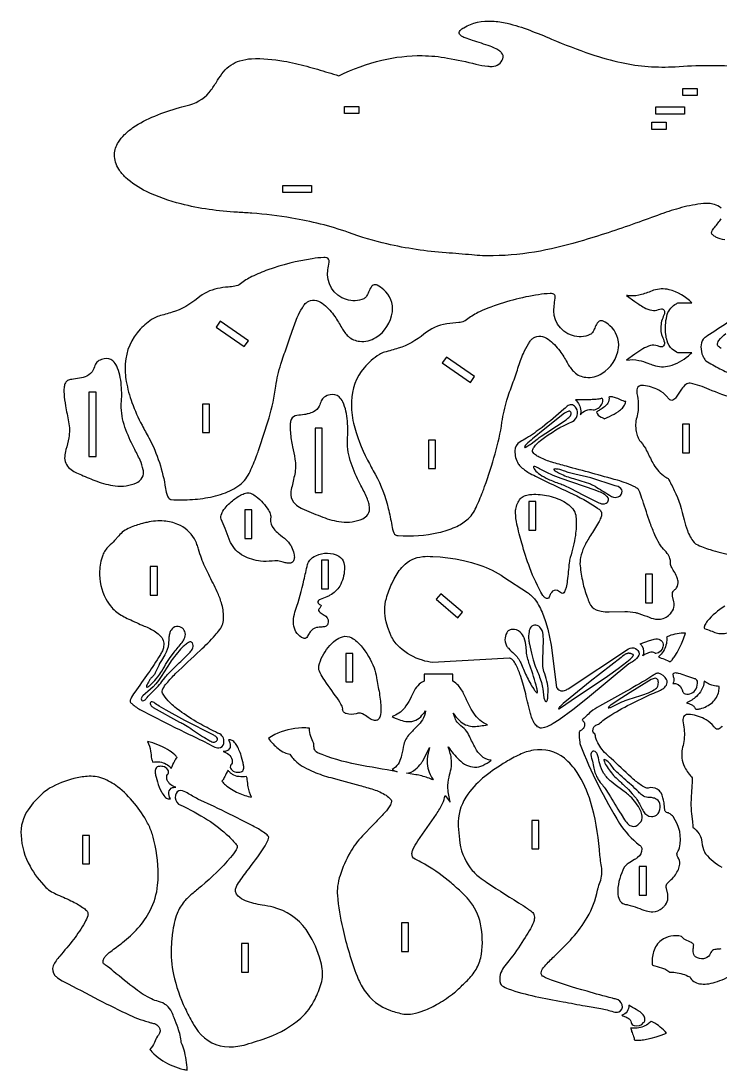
# Model space of a CAD drawing. Extents: x -1625 to 1409, y -1122 to 1412.
# Drawn here: x -1625 to -449, y -1122 to 641 of the extents above; entities that cross this region are included whole.
import ezdxf

# ---------------------------------------------------------------- set-up
doc = ezdxf.new("R2010")
doc.units = 0
doc.header["$MEASUREMENT"] = 0
doc.layers.get('0').update_dxf_attribs({"linetype": 'CONTINUOUS'})

msp = doc.modelspace()

# ---------------------------------------------------------------- linework, layer by layer
for points in [[(-447.6, 326.7, 0.124217), (-458.8, 332.7, 0.045844), (-468.5, 334.6, 0.03225), (-472.3, 334.7, 0.046025), (-509.8, 328.7, 0.024282), (-544, 318.4, 0.002034), (-585.5, 303.3, -0.011865), (-678.7, 272.6, -0.02595), (-751.3, 254.7, -0.041116), (-830.8, 246.6, -0.027392), (-866.9, 248.1, 0.006425), (-910.2, 251.6, -0.036475), (-1009.6, 266.5, -0.03226), (-1074.3, 285.9, 0.042443), (-1169.5, 310, 0.022581), (-1236.7, 318.2, 0.007263), (-1261.2, 319.8, -0.048878), (-1355.9, 333.8, -0.046852), (-1414.1, 354.7, -0.076476), (-1449.2, 378.4, -0.057339), (-1460.8, 392.3, -0.148204), (-1467.8, 416.9, -0.136588), (-1461.2, 437.7, -0.06527), (-1451.1, 450.3, -0.047104), (-1436.8, 462.2, -0.050602), (-1400.2, 481.6, -0.030854), (-1358.8, 495.8, -0.005833), (-1341.2, 500.5, 0.173152), (-1305.2, 525.4, 0.019615), (-1294.6, 541.6, -0.028709), (-1284.6, 555.8, -0.14828), (-1256.8, 574.4, -0.062568), (-1237.3, 577.9, -0.055794), (-1183, 573.9, -0.022927), (-1144.4, 565.2, -0.00608), (-1126.2, 560.1, -0.000652), (-1090.3, 549.4, -0.054496), (-1018.1, 575.5, -0.059248), (-950.3, 583.2, -0.037564), (-907.6, 579.1, -0.019111), (-859.9, 568.7, 0.031811), (-839.9, 565.3, 0.02051), (-832.6, 565, 0.319528), (-814.5, 578, 0.266374), (-816.7, 587.7, 0.067307), (-819.9, 590.8, 0.048719), (-826.1, 594.6, 0.035757), (-835.8, 598.9, 0.008485), (-865.7, 608.5, -0.011395), (-877.9, 612.8, -0.077706), (-886.1, 617.5, -0.233752), (-888.3, 621.9, -0.166477), (-886.7, 625.3, -0.069672), (-880.5, 630.1, -0.145957), (-832.3, 641.1, -0.04794), (-807.6, 637.5, -0.031823), (-769.2, 625.7, -0.010841), (-732.7, 611, 0.016842), (-666.5, 585.6, 0.026706), (-614.8, 571.3, 0.067088), (-524.7, 564.5, -0.032685), (-414, 565.1, -0.04507)], [(-441.3, 273.3, -0.074183), (-456.3, 278.2, -0.043802), (-461.6, 281.7, -0.274695), (-463.4, 286.1, -0.060092), (-463, 287.7, -0.077754), (-458.3, 295, 0.02763), (-447.2, 308.9, 0.092193)], [(-435.9, 135, -0.002371), (-471.7, 111.3, 0.013297), (-476.5, 107.8, 0.084841), (-477.5, 106.7, 0.148206), (-481.5, 93.4, 0.109358), (-478.4, 78.6, -0.01257), (-475, 72.6, 0.085843), (-473.1, 70.3, 0.036842), (-449.7, 56.8, 0.002365), (-424.9, 44.9, -0.017758)], [(-447.6, 91, -0.079079), (-452.8, 95.5, -0.25982), (-453.3, 100.5, -0.079819), (-451.3, 104.3, -0.0556), (-439.5, 115.9, -0.030559)], [(-425, 7, -0.038351), (-467.5, 22.2, 0.054843), (-499.4, 32.3, 0.20455), (-506.9, 30.3, 0.084397), (-514.2, 22.3, -0.009797), (-523.1, 9.1, -0.111572), (-528.5, 4.1, -0.324601), (-534.9, 5.5, -0.032168), (-538.7, 10, 0.10125), (-552.5, 20.8, 0.093321), (-577.9, 28.5, 0.050285), (-583.1, 28.4, 0.332717), (-589.3, 21.1, 0.061128), (-589, 15, -0.02554), (-586.9, -1.7, -0.077396), (-589.5, -24.9, 0.108714), (-590.5, -48.6, 0.030662), (-589.3, -53.4, 0.005618), (-586.1, -61.3, 0.089569), (-582.8, -66, -0.061549), (-572.8, -80.9, 0.001149), (-562.6, -101.4, 0.104939), (-544.4, -122.9, 0.04266), (-536.7, -127.7, -0.018674), (-526.2, -147.7, -0.052984), (-509.6, -197.4, 0.022787), (-504.3, -215, 0.081037), (-493.1, -235, 0.11254), (-489.3, -237.9, 0.051798), (-465.9, -247.2, 0.006146), (-431.1, -256.8, 0.000421)], [(-441.4, -342.3, 0.078884), (-470.8, -367.6, 0.061034), (-475.3, -374.9, 0.20757), (-475.4, -380, -0.051375), (-465.1, -383.5, 0.035339), (-455.6, -387.1, 0.144851), (-437.6, -386.9, -0.064584)], [(-445.5, -543.7, -0.099403), (-450.5, -548.5, -0.318601), (-456.7, -547.9, -0.072566), (-459.7, -544.5, 0.106226), (-472.9, -533.1, 0.093937), (-498.8, -524.5, 0.052461), (-505.5, -524.4, 0.303993), (-511.5, -530.7, 0.07106), (-511.7, -534.8, 0.003072), (-509.8, -548.9, -0.093042), (-511.6, -576.3, 0.111206), (-513, -600.9, 0.090177), (-507.3, -615.7, 0.03349), (-501.4, -624.4, 0.012826), (-496, -630.8, -0.005191), (-498, -665.3, 0.040362), (-497.3, -690.8), (-495.6, -704.5, -0.013848), (-494.9, -713.6, -0.052714), (-484.7, -724.7, -0.115154), (-480.6, -735, 0.034638), (-477.2, -751.2, 0.087014), (-473.5, -758.5, 0.089508), (-446.1, -780.9, 0.007521)], [(-448.2, -918.5, -0.154666), (-451.6, -919, 0.061744), (-458.1, -919.3, 0.243898), (-465, -924.6, -0.042741), (-466.9, -928.7, -0.213098), (-477, -934.9, -0.205078), (-490.5, -931.5, -0.206613), (-494.5, -923, -0.035686), (-494.6, -920.2, -0.018749), (-493.7, -912.8, 0.104793), (-493.8, -910.9, 0.100775), (-495.2, -909.3, 0.067328), (-500.1, -906.5, -0.039797), (-509.5, -901.9, -0.100714), (-514.2, -897.4, 0.220677), (-548.3, -904, 0.16503), (-561.2, -923, 0.090455), (-563.2, -945.1, 0.037936), (-558.9, -946.9, 0.016012), (-544.3, -951.4, -0.085583), (-537, -955, -0.054182), (-534.5, -957.5, -0.054918), (-524.4, -957.9, -0.086615), (-500.4, -965.4, 0.220653), (-483.8, -976.8, 0.078701), (-471.5, -977.3, 0.050032), (-457.3, -974.3, 0.06409), (-427.2, -960.6, 0.047462)]]:
    msp.add_lwpolyline(points, format="xyb")
for points in [[(-488, 515.9), (-512, 515.9), (-512, 527.9), (-488, 527.9)], [(-1056.9, 485.8), (-1080.9, 485.8), (-1080.9, 497.8), (-1056.9, 497.8)], [(-509.3, 485), (-557.3, 485), (-557.3, 497), (-509.3, 497)], [(-539.9, 459), (-563.9, 459), (-563.9, 471), (-539.9, 471)], [(-1136.6, 353), (-1184.6, 353), (-1184.6, 365), (-1136.6, 365)], [(-1242.7, 104), (-1290, 136.8), (-1296.9, 126.9), (-1249.6, 94.1)], [(-862.4, 43.5), (-909.7, 76.3), (-916.5, 66.5), (-869.2, 33.6)], [(-1498.8, 17.3), (-1510.8, 17.3), (-1510.8, -90.7), (-1498.8, -90.7)], [(-1308.1, -2.5), (-1320.1, -2.5), (-1320.1, -50.5), (-1308.1, -50.5)], [(-1118.5, -43.1), (-1130.5, -43.1), (-1130.5, -151.1), (-1118.5, -151.1)], [(-500.7, -36.6), (-512.7, -36.6), (-512.7, -84.6), (-500.7, -84.6)], [(-927.8, -63), (-939.8, -63), (-939.8, -111), (-927.8, -111)], [(-759.1, -166.5), (-771.1, -166.5), (-771.1, -214.5), (-759.1, -214.5)], [(-1236.9, -180.3), (-1248.9, -180.3), (-1248.9, -228.3), (-1236.9, -228.3)], [(-1395.6, -275.7), (-1407.6, -275.7), (-1407.6, -323.7), (-1395.6, -323.7)], [(-1107.7, -265), (-1119.7, -265), (-1119.7, -313), (-1107.7, -313)], [(-574.8, -336.4), (-562.8, -336.4), (-562.8, -288.4), (-574.8, -288.4)], [(-919.2, -321.5), (-926.9, -330.7), (-890.1, -361.6), (-882.4, -352.4)], [(-1066.8, -421.7), (-1078.8, -421.7), (-1078.8, -469.7), (-1066.8, -469.7)], [(-699.9, -501), (-638.8, -460.1), (-620.8, -447.3), (-606.1, -436.1), (-600.7, -431.4), (-598.6, -429.4), (-597.7, -428.5), (-597, -427.7), (-596.3, -426.9), (-596.1, -426.6), (-595.8, -426.2), (-595.6, -425.9), (-595.4, -425.6), (-595.4, -425.4), (-595.3, -425.3), (-595.2, -425.1), (-595.2, -425), (-595.1, -424.9), (-595.1, -424.8), (-595.1, -424.6), (-595.1, -424.6), (-595.1, -424.5), (-595.1, -424.5), (-595.1, -424.4), (-595.1, -424.4), (-595.1, -424.3), (-595.1, -424.2), (-595.1, -424.2), (-595.1, -424.2), (-595.1, -424.1), (-595.1, -424.1), (-595.1, -424), (-595.2, -424), (-595.2, -423.9), (-595.2, -423.9), (-595.2, -423.8), (-595.3, -423.8), (-595.3, -423.8), (-595.3, -423.7), (-595.4, -423.7), (-595.4, -423.7), (-595.4, -423.6), (-595.5, -423.6), (-595.5, -423.6), (-595.6, -423.5), (-595.6, -423.5), (-597.2, -422.8), (-598, -422.5), (-598.7, -422.2), (-599.5, -422), (-600.2, -421.8), (-600.8, -421.7), (-601.5, -421.6), (-602.1, -421.5), (-602.8, -421.5), (-603.4, -421.5), (-604, -421.5), (-604.6, -421.6), (-605.2, -421.7), (-605.8, -421.9), (-606.3, -422.1), (-606.9, -422.3), (-607.5, -422.5), (-608, -422.8), (-608.6, -423.1), (-609.7, -423.7), (-610.8, -424.5), (-613.2, -426.2), (-615.7, -428.3), (-667.9, -469.1), (-701.5, -496.1), (-713.3, -506.1), (-717.1, -509.5), (-718.3, -510.8), (-718.8, -511.3), (-719, -511.5), (-719.1, -511.7), (-720.1, -513), (-720.4, -513.5), (-720.6, -513.9), (-720.7, -514.1), (-720.8, -514.3), (-720.8, -514.4), (-720.8, -514.4), (-720.8, -514.5), (-720.8, -514.5), (-720.8, -514.6), (-720.8, -514.6), (-720.8, -514.6), (-720.8, -514.6), (-720.8, -514.7), (-720.8, -514.7), (-720.8, -514.7), (-720.8, -514.7), (-720.8, -514.7), (-720.8, -514.7), (-720.8, -514.7), (-720.8, -514.7), (-720.8, -514.7), (-720.8, -514.7), (-720.8, -514.8), (-720.8, -514.8), (-720.8, -514.8), (-720.8, -514.8), (-720.8, -514.8), (-720.8, -514.8), (-720.8, -514.8), (-720.8, -514.8), (-720.8, -514.8), (-720.8, -514.8), (-720.8, -514.8), (-720.7, -514.8), (-720.7, -514.8), (-720.7, -514.8), (-720.7, -514.8), (-720.7, -514.8), (-720.7, -514.8), (-720.7, -514.8), (-720.7, -514.8), (-720.7, -514.9), (-720.7, -514.9), (-720.7, -514.9), (-720.6, -514.9), (-720.6, -514.9), (-720.6, -514.9), (-720.6, -514.9), (-720.5, -514.9), (-720.5, -514.9), (-720.4, -514.8), (-720.4, -514.8), (-720.3, -514.8), (-720.2, -514.8), (-720, -514.7), (-719.8, -514.6), (-719.6, -514.5), (-719.2, -514.3), (-718.6, -514), (-717.4, -513.2)], [(-753.9, -702.4), (-765.9, -702.4), (-765.9, -750.4), (-753.9, -750.4)], [(-1509.7, -727.5), (-1521.7, -727.5), (-1521.7, -775.5), (-1509.7, -775.5)], [(-585.2, -828), (-573.2, -828), (-573.2, -780), (-585.2, -780)], [(-985.2, -922.8), (-973.2, -922.8), (-973.2, -874.8), (-985.2, -874.8)], [(-1254.2, -957.4), (-1242.2, -957.4), (-1242.2, -909.4), (-1254.2, -909.4)]]:
    msp.add_lwpolyline(points, close=True)
for points in [[(-1378.9, -157.1, 0.200886), (-1374.4, -162.4, 0.076412), (-1372.4, -162.9, 0.026755), (-1354.2, -163.6, 0.031829), (-1319.3, -161.1, 0.044863), (-1285.1, -153, 0.078024), (-1257.3, -138.3, 0.12708), (-1239.9, -115.9, 0.011734), (-1228.8, -89.7, 0.012041), (-1225.6, -80.8, 0.009974), (-1207.8, -25.5, 0.037518), (-1196.6, 27.5, -0.03828), (-1188, 64.5, -0.018642), (-1178.5, 92.2, 0.01105), (-1169.6, 118.5, -0.021345), (-1160.4, 143.1, -0.032432), (-1151.9, 159.4, -0.016407), (-1148.3, 164.8, -0.075549), (-1145.5, 167.6, -0.031413), (-1141.1, 170.5, -0.190146), (-1128, 171.6, -0.097804), (-1115.8, 164.8, -0.0654), (-1097.3, 144.6, -0.027877), (-1085.6, 125.5, 0.072236), (-1074.7, 111.3, 0.162602), (-1055.5, 102.9, 0.171114), (-1028.4, 109.2, 0.224878), (-1000.4, 152.3, 0.249742), (-1015.1, 189.7, 0.087307), (-1026, 197.2, 0.129506), (-1031.3, 197.7, 0.198523), (-1036.4, 193.9, 0.058323), (-1040.4, 185.6, -0.036337), (-1044.2, 178.3, -0.123285), (-1048.4, 174.6, -0.187919), (-1077.9, 173, -0.376074), (-1108.9, 223.1, 0.010684), (-1107, 235.8, 0.136395), (-1107.7, 241.2, 0.213776), (-1110.8, 243.5, 0.084222), (-1115.7, 243.7, 0.036422), (-1135.4, 241.7, 0.047633), (-1209.8, 223, 0.024408), (-1237, 211.6, 0.054445), (-1256, 199.4, -0.112432), (-1265.5, 195.6, -0.026489), (-1276.4, 194.2, 0.024351), (-1294.7, 191.6, 0.125908), (-1327.8, 175.5, -0.100067), (-1370.9, 151.7, -0.006358), (-1393.3, 145.3, 0.053921), (-1402.4, 141.5, 0.054696), (-1424.5, 123.4, 0.179232), (-1449.7, 65.1, 0.062305), (-1448, 35.3, 0.045775), (-1438.5, -0.2, 0.035532), (-1421.6, -38.2, 0.007187), (-1409.9, -59.5, -0.086118), (-1382.2, -144.5, 0.057519)], [(-991, -223.5, 0.072264), (-922.6, -218.5, 0.047752), (-894.6, -209.3, 0.06489), (-875.1, -197.2, 0.117509), (-859.6, -176.3, 0.011733), (-848.5, -150.1, 0.012041), (-845.3, -141.3, 0.009974), (-827.5, -86, 0.037518), (-816.2, -32.9, -0.03828), (-807.7, 4, -0.018642), (-798.2, 31.7, 0.01105), (-789.2, 58, -0.021345), (-780.1, 82.6, -0.032432), (-771.5, 98.9, -0.016407), (-767.9, 104.4, -0.075549), (-765.1, 107.1, -0.031412), (-760.8, 110, -0.190146), (-747.7, 111.1, -0.097804), (-735.4, 104.3, -0.0654), (-717, 84.1, -0.027877), (-705.2, 65, 0.072236), (-694.3, 50.9, 0.162602), (-675.1, 42.5, 0.171114), (-648, 48.8, 0.224878), (-620.1, 91.8, 0.249742), (-634.7, 129.2, 0.087307), (-645.7, 136.7, 0.129506), (-650.9, 137.2, 0.198523), (-656.1, 133.4, 0.058323), (-660.1, 125.1, -0.036337), (-663.9, 117.8, -0.123285), (-668.1, 114.1, -0.187919), (-697.6, 112.5, -0.376074), (-728.5, 162.6, 0.010686), (-726.6, 175.3, 0.136396), (-727.3, 180.7, 0.213824), (-730.4, 183, 0.083514), (-735.3, 183.2, 0.033908), (-754.4, 181.3, 0.055866), (-839.8, 158.6, 0.018654), (-856.7, 151.1, 0.051091), (-875.8, 138.8, -0.102337), (-884.4, 135.2, -0.032699), (-888.9, 134.5, 0.005922), (-909, 132.2, 0.141126), (-947.4, 115, -0.099822), (-990.6, 91.2, -0.003605), (-1013.5, 84.6, 0.065096), (-1022.4, 80.7, 0.071007), (-1048, 58.5, 0.170934), (-1069.4, 1.7, 0.068485), (-1065.8, -34.6, 0.061559), (-1042.4, -96.6, 0.006901), (-1029.2, -120.6, -0.062354), (-1007.3, -177.9, -0.024925), (-1001.5, -206.6, 0.073836), (-997.8, -219.2, 0.296769)], [(-496.8, 167.6, 0.137943), (-535, 189.7, 0.136391), (-561.1, 188.7, -0.024003), (-581.4, 181.4, -0.085593), (-600.5, 179.2, -0.030999), (-606.4, 180), (-592.9, 170.1), (-586.1, 165.3, 0.015448), (-576.9, 159.8, 0.069506), (-564.2, 155.1, 0.147107), (-552.9, 156.5, -0.043052), (-548, 157.7, -0.27528), (-543.9, 155.6, -0.187502), (-542.6, 151.4, -0.049468), (-543, 149.3, -0.007301), (-546.7, 139.6, 0.124075), (-548.2, 116.8, 0.034634), (-546.8, 111.6, -0.016518), (-542.7, 101.1, -0.346), (-545.9, 93.9, -0.153192), (-548.4, 93.6, -0.060351), (-554.6, 95.4, 0.154572), (-566.3, 95.7, 0.066398), (-579.3, 90.1), (-586.1, 85.9), (-592.9, 81.2), (-606.4, 71.3, -0.107399), (-585.8, 70.8, -0.034372), (-570.6, 66.2, 0.005505), (-561.1, 62.6, 0.144527), (-534.3, 61.8, 0.114737), (-502.5, 78.6, 0.021255), (-497, 83.6), (-520.1, 83.6, -0.057293), (-529.6, 89.8, -0.143922), (-538.3, 103.6, -0.051345), (-540.5, 114.6, -0.080462), (-538.9, 145.3, -0.199468), (-525.2, 164.6, -0.022347), (-520.1, 167.6)], [(-1485.4, 73.7, 0.086175), (-1494.2, 70.4, 0.128122), (-1499.7, 64.3, 0.017154), (-1503.6, 55.2, -0.183706), (-1514.5, 44.5, -0.066052), (-1526.8, 40.7, -0.02012), (-1539.9, 39, 0.104146), (-1546.8, 36.9, 0.16671), (-1551.2, 31.3, 0.077125), (-1552.7, 25, 0.046198), (-1552.8, 14.6, 0.026648), (-1550.3, -5.8, 0.004674), (-1545, -32.6, -0.095938), (-1544.9, -59.4, -0.016064), (-1549.6, -79.2, 0.026209), (-1551.6, -90.5, 0.25073), (-1543.1, -111, 0.063427), (-1534.1, -117, 0.031097), (-1523.6, -121.7, 0.009381), (-1497.7, -132.2, 0.055542), (-1466.6, -140.2, 0.135515), (-1430.7, -134.7, 0.107648), (-1423, -128.9, 0.194451), (-1419.1, -116.2, 0.035847), (-1419.5, -113.1, 0.053142), (-1424.8, -96.9, 0.015176), (-1435, -76.5, -0.034074), (-1450.3, -41.3, -0.088951), (-1456.4, -3.6), (-1455.8, 12.1, 0.055594), (-1458.9, 46.1, 0.055039), (-1464.2, 61.4, 0.081176), (-1470.5, 69.9, 0.24415)], [(-1105, 13.2, 0.11908), (-1115.3, 8.8, 0.11877), (-1120, 2.6, -0.010392), (-1123.7, -6.1, -0.158663), (-1133.1, -15.4, -0.065007), (-1141.9, -18.8, -0.024484), (-1148.5, -20.2, -0.010639), (-1161.1, -21.7, 0.269258), (-1170.6, -28.6, 0.085131), (-1172.3, -35.3, 0.051236), (-1172.1, -50.1, 0.025356), (-1168.4, -74.3, -0.005611), (-1164.4, -94.9, -0.09439), (-1164.7, -120.5, -0.008807), (-1170, -143.3, 0.068768), (-1171.2, -155.5, 0.193611), (-1163.9, -170.4, 0.068914), (-1154.1, -177.3, 0.021036), (-1148.7, -179.9, 0.007217), (-1117.5, -192.6, 0.054627), (-1086.3, -200.6, 0.13562), (-1050.3, -195.2, 0.134255), (-1041.6, -188, 0.1846), (-1038.9, -175.1, 0.04074), (-1040.8, -167, 0.031872), (-1044.4, -157.4, 0.015176), (-1054.6, -137, -0.034073), (-1070, -101.8, -0.08895), (-1076, -64.1), (-1075.4, -48.4, 0.055589), (-1078.5, -14.4, 0.055092), (-1083.8, 1, 0.081119), (-1090.1, 9.4, 0.244052)], [(-684.1, -20.4, -0.100406), (-674.9, -13.1, -0.189257), (-662.6, -12.4, 0.105448), (-658.7, -11.6, 0.246141), (-646.3, 1.8, 0.247983), (-648, 7.5, -0.083706), (-653.1, 5.9, -0.032798), (-662, 5, -0.01493), (-671.1, 4.7), (-692.5, 4.8, -0.184184), (-683.5, -13.8, -0.079941)], [(-657, -15.9, 0.227683), (-649.2, -24.5, -0.07172), (-644.1, -27.3), (-635, -23.2, 0.041486), (-620.3, -14.8, 0.036401), (-613.6, -9.2, 0.093757), (-608.8, -2.3, 0.07834), (-607.9, 1.5, -0.061288), (-612.2, 2.7, -0.013452), (-621.4, 6.6, 0.037177), (-629, 9.1, 0.075458), (-634.6, 9.5, 0.040778), (-636.3, 9.2, -0.202989), (-638.1, -0.9, -0.081375), (-643.7, -7.1, -0.03842), (-651.3, -12.4, 0.021357)], [(-532.9, -354.9, 0.137323), (-526.9, -344.1, 0.098673), (-527, -334.8), (-529.1, -325.6, -0.173265), (-528.3, -317.5, -0.070371), (-526.7, -315.4, 0.059497), (-522.4, -311.2, 0.205654), (-520, -300.2, 0.067934), (-522.1, -292.9, 0.036633), (-526.9, -283.5, -0.018786), (-531.5, -275.5, -0.118597), (-532.8, -268.9, 0.084204), (-533.6, -261.9, 0.072012), (-538.2, -253.6, 0.025323), (-546.4, -243.8, -0.045066), (-550.9, -237.5, -0.032822), (-559, -222.1, -0.019656), (-566.7, -202.6, -0.009405), (-579.4, -164.6, 0.010412), (-584.5, -150.4, 0.058026), (-586.7, -146.3, 0.089479), (-591.7, -142.4, 0.042362), (-606.5, -135.7, 0.018038), (-622, -130.7, 0.005141), (-707.8, -107.2, -0.005268), (-732.2, -100.3, -0.033686), (-751.8, -92.6, -0.019735), (-758.3, -89.1, -0.092633), (-763.9, -83.9, -0.233453), (-764.5, -80, -0.100763), (-762.2, -75, -0.073914), (-751.1, -63.7, -0.061878), (-697.5, -31.8, 0.414856), (-691.1, -9.3, 0.181331), (-697.6, -4.1, 0.177887), (-704.6, -4.9, 0.016263), (-711.8, -10.9, -0.016743), (-748.7, -41.8, -0.023858), (-775, -60, -0.004986), (-785.5, -66.1, 0.264328), (-794.5, -81.4, 0.138882), (-788.7, -102.8, 0.06975), (-783.7, -108.7, 0.053745), (-768.7, -119.1, 0.014856), (-756.5, -125.4, 0.010951), (-702.6, -151, -0.043531), (-655.5, -177.4, -0.051754), (-650.5, -181.7, -0.205911), (-648.5, -187.5, -0.081675), (-649.8, -193.5, -0.038406), (-653.8, -201.8, -0.010733), (-667.4, -223.6, 0.029265), (-678, -242.7, 0.054829), (-683.9, -260.2, 0.070328), (-684.7, -274.4, 0.017245), (-680.2, -302.2, 0.039657), (-672.8, -326.9, 0.015223), (-669, -337.2, 0.191715), (-657.8, -348.2, 0.067685), (-649.4, -350.7, 0.045711), (-636, -351.8), (-609.5, -351.1, -0.055827), (-591.7, -352.9, -0.022969), (-585.9, -354.6, -0.009323), (-568.3, -361, 0.069327), (-554.6, -364.3, 0.202077), (-536.1, -358, 0.030357)], [(-757, -61.4, -0.017285), (-750.4, -56.6), (-742.3, -51.2), (-724.2, -39.6), (-708.4, -29, 0.03608), (-702.1, -23.7, 0.231357), (-699.9, -17.1, 0.401062), (-703.4, -14.7, 0.127949), (-708.9, -16.7, 0.026959), (-710.9, -18.1), (-744.1, -44.1), (-764.6, -60.9, 0.019839), (-775, -70.2, 0.046357), (-777.5, -73.4, 0.066275), (-778.1, -74.8, 0.27869), (-777.8, -75.3, 0.27869), (-777.2, -75.3, 0.085642), (-774.4, -74.1, 0.028704), (-767.1, -69.2)], [(-637, -162.1, 0.160966), (-639, -158.2, 0.07263), (-643.8, -154.4, 0.045509), (-652.9, -149.9), (-659.5, -147.5), (-716.7, -127.7), (-729.9, -122.4), (-741.5, -117.3), (-750.8, -112.6, 0.010136), (-759.1, -108, 0.15381), (-762.1, -107.5, 0.206077), (-763, -108.2, 0.206077), (-763, -109.3, 0.119758), (-761, -113, 0.073325), (-752.1, -120.9, 0.041086), (-738.4, -128.6, 0.034184), (-719.2, -136.1, -0.028592), (-711.2, -139.3), (-701.3, -144.1), (-678.7, -155.9), (-657.8, -166.4, 0.032902), (-648.6, -170, 0.244386), (-638.9, -168, 0.245288)], [(-615.5, -154.4, 0.381878), (-616.4, -144.2, 0.158869), (-625.9, -140), (-666.4, -126.8), (-693.3, -120.6), (-704.7, -117.4, -0.038469), (-712.5, -114.5, 0.080632), (-725, -111.7, 0.02074), (-727.7, -111.7, 0.126201), (-728.7, -112.2, 0.209531), (-728.9, -112.8, 0.209531), (-728.5, -113.3, 0.069833), (-726.7, -114.7, 0.03583), (-718.8, -119.2, 0.047564), (-695.9, -127.8, -0.001125), (-667.2, -136.9, -0.027963), (-664.3, -138.2), (-659.6, -140.7, -0.005573), (-635.2, -155.8, 0.085995), (-628.3, -159, 0.202634), (-618.5, -157.3, 0.093177)], [(-1170.2, -242.6, -0.049125), (-1166.1, -253.9, -0.06966), (-1165.4, -261.6, -0.154721), (-1167.4, -267, -0.201842), (-1173.3, -270.1, -0.076231), (-1177.7, -269.9, -0.057519), (-1184.1, -268.3, 0.108014), (-1202.9, -266.4, -0.051008), (-1222.1, -266.6, -0.089941), (-1251.1, -257.7, -0.159094), (-1272.5, -235.3, -0.018367), (-1275, -229.9, -0.013394), (-1281.7, -211.9, 0.025648), (-1288.5, -195.8, -0.133357), (-1288.9, -191.4, -0.101937), (-1285.4, -182.5, -0.078666), (-1269.4, -165, -0.058912), (-1253.7, -154.7, -0.060397), (-1245.3, -151.9, -0.158098), (-1237.1, -153.2, -0.051696), (-1229.6, -157.9, -0.093286), (-1208.8, -181, -0.077457), (-1205.3, -189.4, -0.090304), (-1205.4, -195.1, 0.202474), (-1200, -212.3, 0.05362), (-1191.6, -220.4, -0.010867), (-1179.1, -230.8, -0.066223), (-1171.8, -239.6, -0.030922)], [(-737, -327.2, -0.198391), (-739.5, -329.4, -0.209616), (-742.6, -328.7, -0.049029), (-746.3, -325.5, -0.044545), (-747.3, -324.2, -0.046474), (-769.2, -278, -0.021678), (-782.8, -236.3, -0.013911), (-791, -204.4, -0.049434), (-793.3, -185.5, -0.022768), (-793, -179.4, -0.128508), (-785, -161.4, -0.128318), (-778.5, -157, -0.063443), (-769.7, -154.7, -0.079199), (-741.1, -156.2, -0.076104), (-711.8, -166.6, -0.049887), (-701.2, -174.1, -0.094349), (-693.8, -184, -0.085401), (-691.4, -195, -0.054879), (-692.7, -223.3, -0.041241), (-701.2, -260.3, 0.045528), (-703, -269.6, -0.003352), (-706.2, -299.6, -0.032609), (-708.3, -311.1, -0.024583), (-710.1, -316.5, -0.075066), (-712.1, -319.9, -0.349101), (-716.1, -320.5, 0.054713), (-722.9, -316.2, 0.374035), (-732.8, -319.1, 0.047318), (-735.4, -324.1, -0.021706)], [(-1420.9, -203.3, 0.034357), (-1442.2, -210.5, 0.046107), (-1452.7, -216.4, 0.053455), (-1460.7, -223.8), (-1468, -232.1, -0.029878), (-1477.5, -241.5, 0.112674), (-1487.7, -256.5, 0.0904), (-1492.9, -283.5, 0.124838), (-1482.6, -329.8, 0.059256), (-1472.5, -344.5, 0.079318), (-1454.3, -358.6, 0.021476), (-1443.9, -364, 0.001858), (-1418, -375.7, -0.047535), (-1399, -385.2, -0.063131), (-1389.9, -393.1, -0.246516), (-1385.7, -412.2, -0.054808), (-1388.1, -418.8, -0.024578), (-1391.5, -424.9, -0.018419), (-1411.2, -454.9, 0.002014), (-1433.9, -486.8, 0.039638), (-1440.6, -498.2, 0.086903), (-1441.6, -501.9, 0.172314), (-1440.8, -503.9, 0.068726), (-1436.6, -508, 0.0409), (-1420.9, -518.2, 0.005759), (-1385.9, -536.3, 0.005048), (-1315.9, -570.4, -0.015725), (-1301.1, -578.3, 0.125208), (-1292.2, -580.4, 0.331309), (-1284.1, -573.2, 0.310077), (-1290.5, -557.1, 0.0984), (-1294.4, -555.6, -0.044466), (-1298.2, -553.7, -0.010279), (-1326.1, -538.9, -0.027058), (-1358.6, -517.9, -0.039977), (-1377.8, -501.2, -0.060092), (-1387, -488.7, -0.174624), (-1387.6, -484.9, -0.072412), (-1386.4, -481.2, -0.060812), (-1380.2, -472, -0.03148), (-1365, -455.6, -0.006427), (-1323.6, -416.6, 0.02209), (-1298.6, -391.2, 0.0149), (-1290.8, -381.7, 0.157422), (-1284.3, -360.7, 0.077802), (-1288, -336.8, 0.036961), (-1295.2, -318, 0.011408), (-1309.4, -289.3, -0.030383), (-1321.6, -261.8, -0.025276), (-1326.3, -246.2, 0.028785), (-1329.3, -238.4, 0.038808), (-1333.4, -229, 0.161101), (-1361.3, -204.9, 0.08685), (-1384.5, -199.3, 0.073912), (-1413, -201.4, 0.017598)], [(-1112.5, -359.3, -0.338816), (-1109, -372, -0.242259), (-1113.2, -376.3, -0.075638), (-1119.1, -377.3, 0.03999), (-1128, -378.2, 0.184258), (-1138.7, -385.6, 0.044413), (-1142.4, -391.5, -0.035791), (-1144.6, -394.8, -0.321229), (-1150.2, -396.2, -0.258806), (-1166.1, -375.8, -0.073135), (-1166.5, -363.3, -0.049435), (-1163.3, -348.7, 0.030692), (-1149.2, -298.4, -0.002737), (-1143.3, -272.4, -0.113977), (-1139.3, -265.1, -0.111246), (-1129, -257.4, -0.237065), (-1090.5, -258.1, -0.206368), (-1082.1, -269.6, -0.082083), (-1081, -280.5, -0.112916), (-1089.1, -308.7, -0.121597), (-1105.4, -323.9, -0.029838), (-1110.8, -326.5, -0.006407), (-1122.1, -330.9, 0.099709), (-1125, -332.9, 0.237423), (-1125.6, -335.7, 0.266157), (-1121.4, -340.2, -0.217602), (-1120.5, -341.2, -0.217602), (-1120.6, -342.6, -0.071181), (-1123.5, -346.5, 0.077239), (-1124.5, -348.5, 0.125075), (-1124.5, -349.6, 0.170767), (-1121.9, -352.9), (-1115.3, -357.2, -0.036059)], [(-603.5, -413.9, -0.247839), (-591.6, -413.3, -0.25383), (-585.5, -422.3, -0.119809), (-585.9, -424.7, -0.125984), (-594.9, -434.6, -0.036142), (-602.5, -439), (-672, -496.8), (-696.9, -516.4), (-720, -533.1), (-730.2, -539.5, -0.051843), (-744.4, -546.4, -0.06534), (-749.7, -547.3, -0.161111), (-756.1, -544.9, -0.107918), (-761.7, -538.7, -0.047254), (-766.2, -529, -0.014945), (-768.8, -520.2, -0.00173), (-777.3, -485.5), (-781.1, -471.7), (-785.2, -458.7, 0.038156), (-792.8, -440.3, 0.049494), (-797.7, -433.1, 0.099062), (-801.6, -430.2, 0.075717), (-803.4, -429.7), (-932.7, -436.7, -0.059257), (-949.9, -433.2, -0.107454), (-988, -411.7, -0.087247), (-1001.9, -393.7, -0.027978), (-1004.2, -388.4), (-1007.9, -378.1), (-1010.7, -368.5, -0.139063), (-1010.6, -329.1, -0.042858), (-1001.6, -304.8), (-997.5, -296.4, -0.070346), (-982.4, -274.9, -0.177916), (-949.4, -259, -0.042195), (-932.4, -258.7), (-920.2, -259.6), (-894.4, -262.9), (-880.9, -265.5), (-867.2, -268.8), (-853.4, -273.1, -0.066472), (-812.9, -293.5), (-773.4, -319.1, -0.088207), (-760.2, -331.8, -0.06549), (-747.3, -355.6, -0.018452), (-742.9, -368), (-739.1, -381.1), (-736, -394.5), (-733.5, -408), (-724.2, -478.9, 0.109935), (-719.2, -483.6, 0.206524), (-711.2, -484.1, 0.070782), (-704.7, -481.1)], [(-1353.3, -379.5, 0.220582), (-1363.7, -376.5, 0.220582), (-1372.8, -382.6, 0.076869), (-1375, -387.6, 0.040193), (-1376.2, -394.4, 0.006933), (-1377.1, -405.6, -0.106903), (-1383.1, -424), (-1388.9, -433.4), (-1391.9, -438.9, 0.006185), (-1398.3, -452.2, -0.031519), (-1400.8, -456.9, -0.064938), (-1404.7, -461.4, 0.034461), (-1408.2, -465.7, 0.048078), (-1413.1, -474, 0.099319), (-1414.1, -477.3, 0.302152), (-1413.7, -478.2, 0.302152), (-1412.7, -478.2, 0.073932), (-1410.2, -476.8, 0.032974), (-1405.6, -473, 0.040174), (-1395.1, -461.2, 0.025637), (-1388.2, -451.3, 0.002894), (-1379.9, -436.8), (-1375.6, -430.2), (-1367.3, -419.4, 0.007921), (-1354.2, -403.2, 0.045852), (-1350.5, -397.4, 0.166064), (-1348.9, -387, 0.161908)], [(-802.2, -382.1, 0.159589), (-806.6, -384.9, 0.143805), (-810.8, -395.5, 0.162813), (-808.4, -409, 0.05086), (-805.2, -413.1, 0.01829), (-795.5, -422.3, -0.101525), (-784.6, -437.7, 0.005634), (-775.1, -459.1, 0.036091), (-762.8, -481.3, 0.012838), (-759.1, -486.5, 0.133535), (-757.3, -487.8, 0.353228), (-756.7, -487.5, 0.100847), (-756.5, -486.8, 0.053732), (-757.4, -479.9, 0.022882), (-769.3, -441.6, -0.046664), (-774.6, -421.3, -0.025183), (-775.4, -410.9, 0.060965), (-778.9, -395.7, 0.109069), (-785.6, -385.8, 0.208387), (-798.6, -381.5, 0.039093)], [(-770, -406.1), (-766.6, -421.1), (-763.6, -432.3), (-760, -443, -0.006595), (-751.8, -464.2), (-749.7, -470.8, -0.02971), (-747.4, -481.4), (-745.6, -496.3, 0.113827), (-743.5, -501.7, 0.239695), (-742.2, -502.4, 0.239695), (-740.8, -501.8, 0.113272), (-739.2, -497.1, 0.027645), (-738.8, -493.2), (-738.5, -484.9, 0.065154), (-740.6, -468.1, 0.025745), (-745.5, -452.2, -0.059292), (-747.4, -441, -0.018807), (-747.6, -434.1, 0.004276), (-746.4, -400.7, 0.052916), (-747.6, -386.7, 0.092919), (-750.5, -379.6, 0.195249), (-759.2, -374, 0.283974), (-767.4, -377.7, 0.106316), (-770.6, -385, 0.08611), (-771.1, -399.6, 0.026517)], [(-539.2, -394.3, -0.085032), (-539.1, -402, -0.137537), (-548.2, -423.1, -0.06306), (-552.9, -427.3, 0.053782), (-548.2, -429.6, -0.022908), (-537.6, -433.5, -0.067687), (-533.6, -436, 0.073276), (-529.8, -432.5, 0.031579), (-525.1, -426.1), (-521.6, -420.4), (-517.9, -413.6), (-514.3, -405.8), (-510.7, -397), (-507.3, -387.4, 0.094514), (-535.4, -392.4, 0.038183)], [(-1356.6, -414.6, 0.018458), (-1366.9, -426.7, 0.019926), (-1374.4, -437), (-1389.2, -460.5, -0.036411), (-1398.5, -473), (-1403, -477.7), (-1407.2, -481.7), (-1420.2, -492.9, 0.171816), (-1422.8, -497.9, 0.300361), (-1421.7, -500.9, 0.245718), (-1418.8, -500.9, 0.121854), (-1414.5, -497.5, -0.029427), (-1407.7, -490, 0.009365), (-1396.7, -479, 0.02331), (-1388, -469.1), (-1383.3, -462.8, -0.02782), (-1377.5, -455.8), (-1370.5, -448.5, 0.001221), (-1347.7, -426.9), (-1341.6, -420.7, 0.042352), (-1337.4, -415.3, 0.178882), (-1335.6, -408.4, 0.145073), (-1336.8, -403.9, 0.31827), (-1340.9, -402.4, 0.09456), (-1345.2, -404.3, 0.046766), (-1350.9, -408.8, 0.021838)], [(-1026.6, -534, -0.182297), (-1034.3, -533.5, -0.058405), (-1041.3, -529.4, 0.040366), (-1050.6, -523.4, 0.15103), (-1058.3, -522.2, 0.053773), (-1061.3, -523, -0.16086), (-1078.1, -522.9, -0.11046), (-1082.6, -520.1, -0.250521), (-1083.9, -514.8, 0.12641), (-1085, -510.6, 0.046331), (-1093.6, -496.5, -0.012565), (-1116.7, -463.2, -0.021772), (-1123.3, -451.5, -0.14709), (-1124, -442.5, -0.071193), (-1118.1, -426.5, -0.106611), (-1096, -399.5, -0.084898), (-1084.4, -393.6, -0.207547), (-1068.6, -395.7, -0.08451), (-1053.2, -409, -0.08004), (-1031.2, -446, -0.055583), (-1027, -462.7, -0.002505), (-1022.4, -488.4, -0.029919), (-1019.8, -515, -0.05911), (-1021.1, -527.1, -0.166438), (-1024.8, -533.1, -0.078491)], [(-578.9, -425.5, 0.268734), (-579.7, -410.2, 0.067995), (-583.8, -405.3), (-567.9, -399.9, -0.029179), (-559.9, -397.7, -0.082045), (-554.5, -397.3, -0.207215), (-546.7, -401.9, -0.206694), (-545.4, -410.7, -0.322961), (-557.2, -421.8, -0.134113), (-558.5, -421.3, 0.213996), (-568.1, -420.1, 0.054841), (-573.4, -422.2, 0.031515)], [(-911.9, -660.5), (-903.2, -671.5, -0.047466), (-906.9, -648.4, -0.069507), (-905.2, -629.5, 0.004696), (-901.8, -615.6, 0.090947), (-901.4, -597.6, 0.038542), (-903.7, -587.5, 0.018074), (-906.7, -578.9, 0.041361), (-888.3, -600.4, 0.067443), (-875.6, -609.5, 0.228131), (-848.5, -609.9, 0.068525), (-834.1, -601.1, -0.184871), (-851.3, -593.5, -0.072982), (-860.7, -581.1, -0.014603), (-870.8, -560.8, 0.05923), (-877.4, -550, 0.047501), (-879.8, -547.7, -0.031621), (-890, -539.1, -0.119704), (-895.1, -530.7, -0.028353), (-896.3, -526.3, 0.055356), (-898, -522.3, 0.071376), (-885.2, -536.8, 0.177098), (-863.3, -544.4, 0.038151), (-852.3, -543.5, -0.009878), (-840.4, -541.9, -0.142485), (-863.7, -522.1, -0.035382), (-871.4, -508.8, -0.005435), (-879.6, -491.1, 0.068287), (-889.4, -475.8, 0.081012), (-898.8, -468.4), (-898.8, -456.4), (-946.8, -456.4), (-946.8, -468.4, 0.107476), (-955.3, -473.5, 0.079915), (-963.7, -484.4, 0.014157), (-970.8, -498.3, -0.03785), (-980.2, -513.5, -0.15392), (-1001, -527.9, 0.08373), (-977.9, -536, 0.238411), (-952.8, -528.1, 0.033422), (-944.7, -518.2, -0.123904), (-949.8, -533.3, -0.052927), (-958.6, -543.9, 0.018995), (-971.6, -557.3, 0.043715), (-977.8, -565.7, 0.068535), (-981.1, -574.5, -0.001657), (-985, -592.7, -0.044438), (-989.2, -604.9, -0.117009), (-997.4, -614.7, -0.043207), (-1000.8, -616.7, 0.029412), (-992.6, -620.6, -0.001132), (-1060, -608.4, -0.051375), (-1126.6, -588.6, -0.216637), (-1131.8, -581.8, -0.058203), (-1132.5, -574, 0.119445), (-1132.8, -572.7, 0.144759), (-1133.3, -572.2, 0.020149), (-1137.4, -561.5, -0.092243), (-1139.8, -547.5, 0.053034), (-1152.7, -546.8, 0.101228), (-1198.4, -558.1, 0.052085), (-1208.9, -564.8, 0.062603), (-1192.5, -581.6, 0.050072), (-1181.8, -588.3, 0.062371), (-1173.2, -591.1, 0.045274), (-1161.4, -604.5, 0.069281), (-1148.8, -613, 0.011795), (-1132.6, -620.7, 0.032486), (-1104.2, -630.5, 0.002835), (-1055.2, -643.5, -0.010992), (-1032.4, -650.3, -0.05829), (-1011.1, -660.1, -0.061287), (-1003.4, -666.5, -0.253414), (-1002.4, -672.5, -0.083193), (-1005.8, -679.7, -0.045078), (-1015.7, -692, 0.003996), (-1032, -709.1), (-1050.8, -728.5, 0.066492), (-1071.5, -756.4, 0.047324), (-1088.5, -794.7, 0.0399), (-1092.6, -812.8, 0.055947), (-1093, -828.5, 0.033127), (-1084, -884, 0.036493), (-1059.8, -964.2, 0.050884), (-1047.9, -987.6, 0.161788), (-1003.8, -1021.8, 0.04642), (-981, -1027.8, 0.081587), (-966.4, -1027.5, 0.051306), (-947.6, -1022, 0.041329), (-923.1, -1010.1, 0.039477), (-896.1, -991.8, 0.020024), (-889.3, -985.7, 0.008726), (-872.2, -969.1, 0.066318), (-858.2, -950.2, 0.084457), (-850.8, -927.2, 0.088356), (-852, -876.4, 0.122151), (-872, -835.8, 0.037722), (-883.1, -824.1, 0.008531), (-901.8, -807.3, 0.039747), (-943.4, -777.5, 0.016859), (-962.3, -767.4, -0.316088), (-967.5, -758, -0.080896), (-966, -751.7, -0.055309), (-957.8, -736.8, 0.002302), (-926.3, -691.6, 0.037267), (-916, -674, 0.065658)], [(-543.3, -846.6, 0.137455), (-537.3, -835.8, 0.098507), (-537.4, -826.5), (-539.6, -816.9, -0.101695), (-539.4, -810.7, -0.119626), (-537.3, -807.3), (-531.3, -801.8, 0.100999), (-519.4, -784.6, 0.062795), (-517, -775.7, 0.177929), (-520.1, -764.3, -0.109709), (-521.9, -758.8, -0.177848), (-520.5, -754.8, 0.09025), (-517.7, -748.5, 0.222833), (-528.4, -695.9, 0.076908), (-533.4, -691.2, 0.069299), (-539.1, -689, -0.227183), (-541.4, -686.9, -0.076038), (-542.2, -684.1, 0.009042), (-543.4, -672.9, 0.057838), (-548.2, -655.8, 0.053664), (-554.9, -649.9, 0.205454), (-570, -647.9, -0.114219), (-572.7, -647.9, -0.055671), (-575.3, -647.1, -0.038965), (-583.5, -642.1, -0.033227), (-599, -629.7, -0.006541), (-632.3, -598.4, -0.016003), (-643.5, -588, -0.099884), (-657.6, -565.7, -0.048568), (-659.3, -558.7, 0.231244), (-661.5, -555.7, -0.252126), (-663.2, -552.2, -0.076509), (-662.3, -546.6, -0.166345), (-659.4, -543.2, -0.038194), (-653.9, -540.5, 0.084282), (-650.9, -538.5, -0.043993), (-641.8, -531.1, -0.032949), (-604.7, -509.3, -0.012907), (-567.7, -491.4, -0.009528), (-553.9, -485.5, 0.02886), (-545.6, -481.2, 0.104258), (-539.5, -475, 0.270854), (-539.4, -465.7, 0.213898), (-552.9, -455.1, 0.198095), (-558.5, -456.4, -0.02385), (-563.8, -459.9, -0.010079), (-606.5, -485.1), (-652, -510.2, 0.039102), (-666.5, -519.8, 0.027309), (-674.9, -527.6, 0.017892), (-680.8, -533, 0.286044), (-680.9, -533.8, 0.061549), (-679, -535.9, -0.198461), (-677.2, -542.4, -0.116029), (-678.8, -547.6, -0.133519), (-683.7, -551.1, 0.223893), (-685.9, -553.3, 0.118069), (-686, -554.7, 0.025292), (-685.9, -566.2), (-685.2, -571.2, 0.08293), (-684.8, -574.6, 0.045036), (-618.3, -707.4, 0.084451), (-584.7, -743.8, -0.114782), (-581.3, -748.1, -0.070709), (-580.7, -750.2, -0.234823), (-587.9, -764.8, -0.042515), (-593, -768.3, 0.007958), (-603.8, -774.6, 0.107089), (-610.4, -781.2, 0.109067), (-621.4, -820.3, 0.082183), (-619.8, -833.2, 0.198323), (-612.6, -842.1, 0.056769), (-609.8, -843.2, 0.014583), (-604.4, -844.1, -0.041081), (-588, -849.2, 0.020443), (-573.7, -854.4, 0.07527), (-562.2, -856, 0.172513), (-546.6, -849.7, 0.030386)], [(-528.6, -472, -0.330031), (-514.1, -480.6, -0.048828), (-512.3, -485.8, 0.232246), (-508, -489.5, 0.352994), (-489.7, -481.2, 0.172106), (-487.5, -468.5, 0.201648), (-489.9, -464.8, 0.113575), (-491.5, -464.4, -0.029143), (-493.4, -463.9, -0.010848), (-506.9, -459.1, 0.02205), (-519.1, -455.3, 0.076776), (-526.1, -454.6, 0.294442), (-528.5, -456.5, 0.116756), (-528.5, -457.6, 0.00889), (-527.2, -463.3, -0.186113)], [(-614.5, -503.2, -0.021469), (-607.3, -500.4, -0.003779), (-578.9, -491.2), (-569.8, -487.8, 0.03832), (-560.4, -483.1, 0.08103), (-555.2, -478.7, 0.129698), (-553.5, -474.5, 0.130313), (-553.6, -466.7, 0.336896), (-558.6, -463.5, 0.117059), (-565.1, -465.6), (-600.5, -487.1), (-622.4, -501.2, 0.008833), (-632.2, -507.9, 0.054777), (-636.7, -511.9, -0.028447), (-637.5, -512.9, 0.332159), (-637.4, -513.3, 0.200727), (-636.5, -513.3, 0.037167), (-633.8, -512.3)], [(-505.9, -504.7, -0.032605), (-497.7, -507.7, -0.079046), (-493.5, -510.3, -0.115864), (-492.3, -512.2, 0.109667), (-491.2, -514.4, 0.217585), (-488.3, -515.5, 0.068911), (-482.8, -514.7, 0.118723), (-462.2, -503.9, 0.166616), (-451.4, -485.5, 0.061984), (-450.9, -477.1, -0.051723), (-460.9, -475.8, -0.053487), (-468.5, -472.9, -0.028767), (-476.2, -468.4, -0.135275), (-480.3, -483.1, -0.077363), (-489.1, -494, -0.088053)], [(-1358.3, -537, -0.024327), (-1351.3, -540.7), (-1343, -545.8, 0.005344), (-1316.7, -563.2), (-1309.2, -567.6, 0.045224), (-1302.4, -570.7, 0.100089), (-1299.8, -570.9, 0.145825), (-1295.6, -568.3, 0.37418), (-1295.6, -563.2, 0.109961), (-1300.9, -559.2), (-1349.4, -534.2), (-1381.1, -517.1), (-1393, -510.1, -0.038183), (-1401.4, -504.2, 0.108495), (-1404.3, -502.9, 0.296915), (-1407.4, -504.1, 0.188327), (-1407.8, -506.1, 0.190847), (-1405.1, -510.9, 0.048401), (-1403.1, -512.4)], [(-1372.5, -614.9, 0.01072), (-1366.6, -602.3, -0.06643), (-1362.7, -596.5, 0.080819), (-1366.2, -592.3, 0.053033), (-1378.9, -583.1, 0.077448), (-1412.4, -569.7, -0.072796), (-1407.3, -585.8, -0.005476), (-1405.5, -598.6, 0.10903), (-1403.4, -604.4, -0.171185), (-1380.9, -607.6, -0.107511)], [(-1285.1, -586.8, -0.286728), (-1270, -600.6, -0.130011), (-1270.1, -606.2, -0.098566), (-1272, -609.2, 0.323581), (-1271.8, -616.2, 0.203071), (-1263.2, -621.2, 0.100508), (-1255, -620.9, 0.285967), (-1250.8, -616, 0.108038), (-1250.8, -610.3, 0.019309), (-1252, -603.9), (-1254.1, -595.9, 0.057407), (-1261.9, -576.7, 0.065785), (-1267.3, -569.8, 0.139826), (-1273, -566.8, 0.093525), (-1276, -566.9, -0.115938), (-1273.1, -577.2, -0.31131), (-1279, -585.5, -0.078326)], [(-931.7, -634.4, 0.03435), (-950.9, -627.6, 0.021891), (-961.2, -625.5), (-976.9, -623.1, 0.153184), (-961.3, -616.5, 0.066511), (-952.2, -606.5, 0.016511), (-949.3, -602.1), (-945.2, -595.1), (-937.9, -580, 0.054704), (-941.8, -599.3, 0.149869), (-935.3, -628.4, 0.019342)], [(-763.2, -858.9, -0.175141), (-761.6, -866.8, -0.06125), (-763.3, -873.8, -0.04072), (-770.4, -888, -0.010585), (-779.7, -902.9, -0.038113), (-804.5, -938.4, 0.007716), (-813.3, -949.8, 0.075452), (-818.9, -961.3, 0.147376), (-818.6, -977, 0.157413), (-815.9, -980.2, 0.069135), (-805.6, -985.5, 0.02964), (-760, -998.1, 0.010077), (-713.4, -1007.2, -0.002364), (-676, -1014.3, -0.002207), (-649.9, -1018.7, -0.026505), (-628.6, -1023.9, 0.138766), (-619.8, -1024.1, 0.409814), (-613.8, -1012.5, 0.262087), (-624.2, -1002.6, -0.010463), (-630.4, -1001.4, -0.010519), (-672.9, -989.6, -0.029807), (-741.4, -967.4, -0.061496), (-747.7, -964, -0.321744), (-749.9, -956.2, -0.069025), (-747.9, -952.1, -0.041358), (-740.2, -942.6, -0.014831), (-724.6, -927.4, 0.01675), (-697.8, -899.9, 0.048124), (-672.6, -865.6, 0.084417), (-655.3, -819.4, -0.032697), (-653.9, -814.4, 0.005875), (-650.1, -802.7, 0.131584), (-649.2, -776.8, -0.021792), (-652.2, -751.4, 0.054722), (-667.1, -670.6, 0.070305), (-689.6, -621.7, 0.071767), (-711.1, -597.9, 0.213378), (-763.2, -584.5, 0.070055), (-786.7, -591.9, 0.033093), (-809.7, -604.2, 0.031879), (-844.7, -628.3, 0.064086), (-873.4, -658.1, 0.147799), (-889.9, -704.5, 0.023063), (-889.8, -711.8, 0.005568), (-887.8, -734.2, 0.132774), (-869.5, -782.2, 0.069027), (-854.1, -797.7, 0.023339), (-841.3, -806.9, 0.006209), (-780.6, -845.5, -0.032774), (-765.9, -856, -0.064877)], [(-584.2, -706.6, 0.235944), (-580.2, -695.1, 0.083468), (-583.1, -685.7, 0.093088), (-600.5, -662.1, 0.018235), (-606.7, -656.8), (-613, -651.9), (-625.8, -642.4), (-632.2, -637.2, -0.073003), (-644.7, -623.4, -0.085522), (-651.7, -607.1, 0.015159), (-654.7, -593.6, 0.119772), (-657.7, -588.1, 0.159128), (-661.4, -586.1, 0.388911), (-666.1, -589.6, 0.134735), (-666, -595.5, 0.014187), (-664.7, -599.7, -0.025035), (-662.2, -611.8, 0.084417), (-655.7, -631, 0.056552), (-648.8, -640.8, -0.027482), (-642.8, -648.5), (-636.3, -658.4, 0.001829), (-615.9, -692), (-609.8, -701.3, 0.045346), (-603.5, -709.2, 0.051556), (-601.1, -711, 0.132343), (-592.6, -712.3, 0.169722), (-586.3, -708.8, 0.013258)], [(-1364.6, -646.3, -0.26094), (-1379.1, -634.6, -0.162627), (-1379.7, -627.1, -0.10936), (-1377.7, -623.8, 0.312829), (-1377.9, -617.3, 0.195556), (-1386.4, -611.8, 0.108509), (-1394.4, -611.9, 0.289447), (-1399.1, -616.7, 0.124267), (-1399.3, -623.2, 0.019551), (-1398, -629.6), (-1395.7, -637.7, 0.046834), (-1388.8, -654.6, 0.070657), (-1383.1, -662.6, 0.139763), (-1377.7, -666.1, 0.132692), (-1373.9, -666, -0.169224), (-1376.6, -655, -0.294305), (-1370.1, -647.3, -0.073764)], [(-556.2, -693.4, 0.139086), (-551.5, -687.2, 0.182874), (-550.5, -673.9, 0.21479), (-558, -665.9, 0.085626), (-564.4, -664.1), (-570.6, -663.7, -0.145055), (-580.5, -659.9, -0.045225), (-586.5, -654.5, 0.01723), (-598.7, -642.8, -0.005373), (-623.1, -621, -0.03898), (-628.5, -615.3, 0.097401), (-641.5, -601, 0.107389), (-644, -599.9, 0.524549), (-644.8, -601.1, 0.073738), (-643.9, -603.8, 0.047097), (-639.2, -612.5, 0.053407), (-624.1, -631, 0.005954), (-610.9, -643.1), (-603.3, -650.6), (-596.9, -657.5), (-591.6, -663.6, -0.046088), (-587.1, -670.5, 0.00865), (-578.2, -687.4, 0.241266), (-564.8, -695.9, 0.169121)], [(-1573.8, -822.3, 0.013435), (-1563.6, -827.3, -0.012729), (-1538, -838.9, -0.033917), (-1519.3, -850, -0.054786), (-1514, -855.1, -0.066137), (-1512.7, -857.4, -0.143259), (-1512.9, -862.6, -0.060716), (-1517.9, -874.1, -0.035564), (-1536.9, -902.5, -0.017038), (-1560.1, -930.4, 0.074209), (-1571, -947, 0.289608), (-1568.1, -962.8, 0.054058), (-1563.7, -966.8, 0.03401), (-1553.4, -973.2, -0.002046), (-1494.7, -1003.8, 0.009148), (-1442.2, -1029.7, 0.03987), (-1407, -1042.4, -0.022234), (-1400.8, -1043.9, -0.15565), (-1393.2, -1049.5, -0.326057), (-1393.9, -1063.4, -0.060908), (-1395.7, -1065.1, 0.026908), (-1400.4, -1075.6, -0.092282), (-1408.4, -1087.3, 0.050719), (-1401.6, -1094.9, 0.084432), (-1370, -1114.9, 0.05355), (-1351.4, -1121, 0.021431), (-1345.4, -1121.9, 0.058731), (-1350.9, -1088.3, 0.040143), (-1355.7, -1075.8, 0.058462), (-1357.3, -1063.5, 0.028713), (-1361, -1051.7, -0.003111), (-1367.6, -1034.3, 0.009645), (-1371.3, -1024.7, 0.223051), (-1393.9, -1006.6, -0.057789), (-1405.6, -1002.5, -0.045751), (-1432.5, -985.7, -0.016228), (-1469.3, -956.2, 0.011624), (-1482.8, -945.4, 0.038411), (-1486.4, -943.2, -0.191309), (-1486.2, -936.1, -0.072019), (-1483.4, -931.3, -0.056297), (-1474.3, -922.6, 0.004574), (-1454.4, -907.7, 0.041247), (-1428.4, -883.6, 0.05896), (-1407.9, -854, 0.096731), (-1395.3, -811.1, 0.080532), (-1399.5, -744.7, 0.017702), (-1404.1, -726.1, 0.050723), (-1412.1, -707, 0.104913), (-1462.7, -645.7, 0.0734), (-1487.6, -631.8, 0.111709), (-1513.9, -628.4, 0.047595), (-1536.3, -632.1, 0.068492), (-1577, -648.4, 0.041298), (-1587.7, -656, 0.057304), (-1613.2, -684.4, 0.169315), (-1625, -727.7, 0.116087), (-1610, -779.5, 0.070555), (-1583.3, -814.9, 0.057139)], [(-1277.2, -618.2, 0.027109), (-1282.4, -628.8, -0.057536), (-1285.9, -634.9, -0.040877), (-1287.2, -636.4, 0.056264), (-1281.1, -642.7, 0.070346), (-1260, -656, 0.055325), (-1237.3, -663.4, -0.080182), (-1242.9, -646.2, -0.011486), (-1244.5, -633.7, 0.118619), (-1246, -629.2), (-1246.3, -628.7, -0.047726), (-1258.4, -628.7, -0.120682), (-1269.5, -625, -0.042152), (-1273.5, -621.9, -0.011944)], [(-1246.5, -1078.9, 0.014999), (-1208.7, -1066.7, 0.092094), (-1154.5, -1034.6, 0.101781), (-1130.6, -1002.8, 0.039554), (-1120.1, -976.6, 0.124023), (-1119, -948.1, 0.034122), (-1123.2, -932, 0.079683), (-1145.6, -886, 0.179275), (-1201.2, -848.3, 0.03181), (-1219.3, -844.8, -0.044819), (-1247.5, -837.5, -0.086926), (-1260, -829.8, -0.32472), (-1262.8, -813.4, -0.041387), (-1261.1, -810.2, -0.023177), (-1245.1, -787.8, 0.018575), (-1216.7, -748.6, 0.049023), (-1209.4, -735, 0.070238), (-1208.5, -730.8, 0.209931), (-1209.7, -728.2, 0.037499), (-1213, -725.3, 0.036763), (-1230.4, -714.2, 0.010089), (-1248.7, -704.7, 0.007278), (-1300.4, -679), (-1327.8, -666.4, -0.036875), (-1345.6, -656, 0.11674), (-1356.2, -652.3, 0.380713), (-1365.4, -660, 0.276038), (-1360.4, -674.9, 0.10299), (-1357.2, -676.4, -0.034757), (-1311.2, -701.3, -0.045199), (-1275.8, -729.1, -0.015897), (-1267.5, -737.6, -0.013404), (-1261.8, -744.5, -0.207969), (-1261.4, -746.8, -0.089008), (-1263.4, -751.8, -0.04664), (-1272.6, -764.6, -0.041603), (-1321.8, -812.9, -0.005569), (-1337.8, -826.2, 0.038789), (-1350.7, -838.9, 0.082611), (-1362.5, -858.9, 0.060596), (-1370.3, -891.3, 0.007037), (-1372.5, -914.2, 0.069891), (-1368.6, -961.5, 0.059064), (-1349, -1018.4, 0.020969), (-1336.2, -1043.3, 0.02518), (-1327, -1057.3, 0.229918), (-1275.1, -1082.8, 0.07904)], [(-614.6, -1029.9, 0.092176), (-612.2, -1031.1, -0.045401), (-603.8, -1034.5, -0.239644), (-599, -1041.8, 0.264629), (-593.6, -1047.1, 0.310991), (-577.8, -1042.2, 0.09211), (-575.7, -1038, 0.193928), (-577.1, -1031.5, 0.125592), (-583.9, -1024.1, 0.01813), (-596.5, -1016.9, -0.035473), (-602.6, -1012.8, -0.34415)], [(-599.6, -1050.8, 0.045104), (-598, -1056.9, -0.013967), (-594.7, -1065.4, -0.102479), (-593.9, -1071.2, 0.095268), (-589.7, -1072, 0.034308), (-582.5, -1071.7, 0.017872), (-573.1, -1070.3), (-565.3, -1068.5), (-557, -1066.3), (-548.3, -1063.5), (-539.5, -1060.2, 0.108215), (-562.1, -1041.5, 0.029191), (-565.3, -1040.2, -0.074056), (-570.9, -1044.9, -0.132469), (-591.5, -1051.8, -0.079581)]]:
    msp.add_lwpolyline(points, format="xyb", close=True)

doc.saveas('drawing.dxf')
